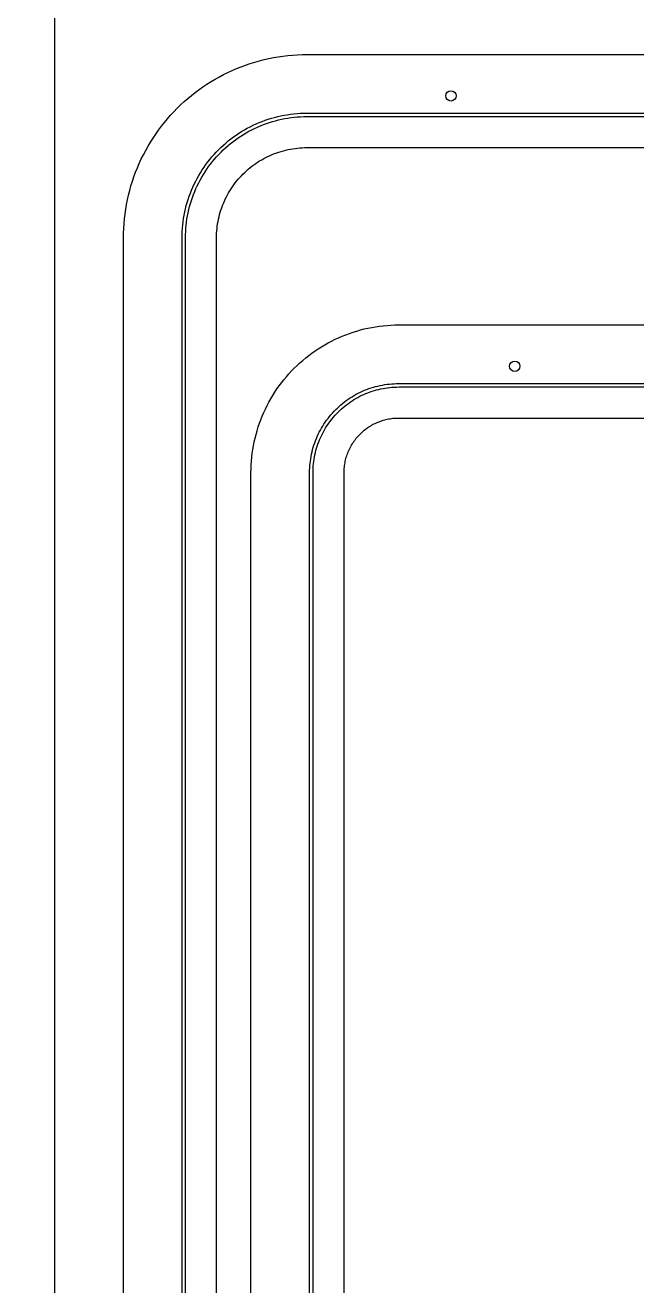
# Model space of a CAD drawing. Header units: metres. Extents: x 10 to 1210, y 10 to 2755.
# Drawn here: x 801.5 to 978.9, y 252.9 to 618.5 of the extents above; entities that cross this region are included whole.
import ezdxf

# ---------------------------------------------------------------- set-up
doc = ezdxf.new("R2010")
doc.units = ezdxf.units.M
for name, color, linetype in [('ACIKLIK', 5, 'Continuous'), ('ASKI_DELIK', 6, 'Continuous'), ('CAM_SABLON', 4, 'Continuous'), ('DIS_KENAR_V91_Z3', 1, 'Continuous'), ('LAMBA_T4_Z4', 3, 'Continuous')]:
    doc.layers.add(name, color=color, linetype=linetype)

msp = doc.modelspace()

# ---------------------------------------------------------------- linework, layer by layer
at = {"layer": 'ACIKLIK'}
for points in [[(857, 63.38), (857, 556.62), (857.01, 557.49), (857.04, 558.17), (857.08, 558.86), (857.15, 559.54), (857.23, 560.22), (857.32, 560.9), (857.44, 561.57), (857.57, 562.25), (857.73, 562.92), (857.89, 563.58), (858.08, 564.24), (858.28, 564.9), (858.5, 565.54), (858.74, 566.19), (859, 566.83), (859.27, 567.46), (859.55, 568.08), (859.86, 568.69), (860.18, 569.3), (860.51, 569.9), (860.86, 570.49), (861.23, 571.07), (861.61, 571.64), (862.01, 572.2), (862.42, 572.75), (862.84, 573.29), (863.28, 573.81), (863.73, 574.33), (864.2, 574.83), (864.68, 575.32), (865.17, 575.8), (865.67, 576.27), (866.19, 576.72), (866.71, 577.16), (867.25, 577.58), (867.8, 577.99), (868.36, 578.39), (868.93, 578.77), (869.51, 579.14), (870.1, 579.49), (870.7, 579.82), (871.31, 580.14), (871.92, 580.45), (872.54, 580.73), (873.17, 581), (873.81, 581.26), (874.46, 581.5), (875.1, 581.72), (875.76, 581.92), (876.42, 582.11), (877.08, 582.27), (877.75, 582.43), (878.43, 582.56), (879.1, 582.68), (879.78, 582.77), (880.46, 582.85), (881.14, 582.92), (881.83, 582.96), (882.51, 582.99), (883.38, 583), (1156.62, 583)], [(894, 91.44), (894, 488.56), (894.01, 489.15), (894.02, 489.57), (894.05, 489.98), (894.09, 490.39), (894.14, 490.81), (894.2, 491.22), (894.27, 491.62), (894.35, 492.03), (894.44, 492.44), (894.54, 492.84), (894.65, 493.24), (894.78, 493.63), (894.91, 494.03), (895.05, 494.41), (895.21, 494.8), (895.37, 495.18), (895.55, 495.56), (895.73, 495.93), (895.92, 496.3), (896.12, 496.66), (896.34, 497.01), (896.56, 497.36), (896.79, 497.71), (897.03, 498.05), (897.28, 498.38), (897.53, 498.71), (897.8, 499.02), (898.07, 499.34), (898.35, 499.64), (898.64, 499.94), (898.94, 500.23), (899.24, 500.51), (899.55, 500.78), (899.87, 501.05), (900.2, 501.3), (900.53, 501.55), (900.87, 501.79), (901.21, 502.02), (901.56, 502.24), (901.92, 502.45), (902.28, 502.66), (902.65, 502.85), (903.02, 503.03), (903.4, 503.21), (903.78, 503.37), (904.16, 503.52), (904.55, 503.67), (904.95, 503.8), (905.34, 503.92), (905.74, 504.04), (906.14, 504.14), (906.55, 504.23), (906.95, 504.31), (907.36, 504.38), (907.77, 504.44), (908.18, 504.49), (908.6, 504.53), (909.01, 504.55), (909.43, 504.57), (910.02, 504.58), (1129.98, 504.58)]]:
    msp.add_lwpolyline(points, dxfattribs=at)
at = {"layer": 'ASKI_DELIK'}
for centre in [(925, 598), (943.5, 519.58)]:
    msp.add_circle(centre, 1.5, dxfattribs=at)
at = {"layer": 'CAM_SABLON'}
for points in [[(848, 63.32), (848, 556.68), (848.01, 557.72), (848.05, 558.64), (848.11, 559.56), (848.19, 560.48), (848.3, 561.39), (848.43, 562.31), (848.59, 563.21), (848.77, 564.12), (848.97, 565.02), (849.2, 565.91), (849.45, 566.8), (849.72, 567.68), (850.02, 568.55), (850.34, 569.41), (850.68, 570.27), (851.04, 571.12), (851.43, 571.95), (851.84, 572.78), (852.27, 573.6), (852.72, 574.4), (853.19, 575.19), (853.68, 575.97), (854.19, 576.74), (854.72, 577.49), (855.28, 578.23), (855.85, 578.95), (856.43, 579.66), (857.04, 580.35), (857.67, 581.03), (858.31, 581.69), (858.97, 582.33), (859.65, 582.96), (860.34, 583.57), (861.05, 584.15), (861.77, 584.72), (862.51, 585.28), (863.26, 585.81), (864.03, 586.32), (864.81, 586.81), (865.6, 587.28), (866.4, 587.73), (867.22, 588.16), (868.05, 588.57), (868.88, 588.96), (869.73, 589.32), (870.59, 589.66), (871.45, 589.98), (872.32, 590.28), (873.2, 590.55), (874.09, 590.8), (874.98, 591.03), (875.88, 591.23), (876.79, 591.41), (877.69, 591.57), (878.61, 591.7), (879.52, 591.81), (880.44, 591.89), (881.36, 591.95), (882.28, 591.99), (883.32, 592), (1156.68, 592)], [(885, 91.38), (885, 488.62), (885.01, 489.39), (885.04, 490.04), (885.08, 490.69), (885.14, 491.34), (885.21, 491.98), (885.31, 492.62), (885.42, 493.27), (885.54, 493.9), (885.69, 494.54), (885.85, 495.17), (886.02, 495.79), (886.22, 496.41), (886.43, 497.03), (886.65, 497.64), (886.89, 498.24), (887.15, 498.84), (887.42, 499.43), (887.71, 500.02), (888.01, 500.59), (888.33, 501.16), (888.66, 501.72), (889.01, 502.27), (889.37, 502.81), (889.75, 503.34), (890.13, 503.86), (890.54, 504.37), (890.95, 504.87), (891.38, 505.36), (891.82, 505.84), (892.28, 506.3), (892.74, 506.76), (893.22, 507.2), (893.71, 507.63), (894.21, 508.04), (894.72, 508.44), (895.24, 508.83), (895.77, 509.21), (896.31, 509.57), (896.86, 509.92), (897.42, 510.25), (897.99, 510.57), (898.56, 510.87), (899.15, 511.16), (899.74, 511.43), (900.33, 511.69), (900.94, 511.93), (901.55, 512.15), (902.16, 512.36), (902.79, 512.55), (903.41, 512.73), (904.04, 512.89), (904.68, 513.03), (905.31, 513.16), (905.95, 513.27), (906.6, 513.36), (907.24, 513.44), (907.89, 513.5), (908.54, 513.54), (909.19, 513.57), (909.96, 513.58), (1130.04, 513.58)]]:
    msp.add_lwpolyline(points, dxfattribs=at)
at = {"layer": 'DIS_KENAR_V91_Z3'}
for points in [[(810, 1098), (810, 122), (809.96, 119.07), (809.85, 116.14), (809.65, 113.21), (809.39, 110.29), (809.04, 107.38), (808.62, 104.48), (808.12, 101.59), (807.55, 98.71), (806.91, 95.85), (806.18, 93.01), (805.39, 90.19), (804.52, 87.39), (803.58, 84.61), (802.56, 81.86), (801.47, 79.14)], [(830, 63.2), (830, 556.8), (830.02, 558.19), (830.07, 559.58), (830.16, 560.97), (830.29, 562.36), (830.46, 563.74), (830.65, 565.12), (830.89, 566.49), (831.16, 567.86), (831.47, 569.22), (831.81, 570.57), (832.19, 571.91), (832.6, 573.24), (833.05, 574.56), (833.53, 575.87), (834.05, 577.16), (834.6, 578.44), (835.18, 579.7), (835.8, 580.95), (836.45, 582.18), (837.13, 583.4), (837.84, 584.6), (838.58, 585.77), (839.36, 586.93), (840.16, 588.07), (840.99, 589.19), (841.86, 590.28), (842.75, 591.35), (843.66, 592.4), (844.61, 593.42), (845.58, 594.42), (846.58, 595.39), (847.6, 596.34), (848.65, 597.25), (849.72, 598.14), (850.81, 599.01), (851.93, 599.84), (853.07, 600.64), (854.23, 601.42), (855.4, 602.16), (856.6, 602.87), (857.82, 603.55), (859.05, 604.2), (860.3, 604.82), (861.56, 605.4), (862.84, 605.95), (864.13, 606.47), (865.44, 606.95), (866.76, 607.4), (868.09, 607.81), (869.43, 608.19), (870.78, 608.53), (872.14, 608.84), (873.51, 609.11), (874.88, 609.35), (876.26, 609.54), (877.64, 609.71), (879.03, 609.84), (880.42, 609.93), (881.81, 609.98), (883.2, 610), (1156.8, 610)], [(867, 91.26), (867, 488.74), (867.01, 489.86), (867.06, 490.98), (867.13, 492.1), (867.23, 493.22), (867.37, 494.33), (867.53, 495.44), (867.72, 496.55), (867.94, 497.65), (868.18, 498.74), (868.46, 499.83), (868.76, 500.91), (869.1, 501.98), (869.46, 503.04), (869.85, 504.09), (870.26, 505.13), (870.7, 506.16), (871.17, 507.18), (871.67, 508.19), (872.19, 509.18), (872.74, 510.16), (873.31, 511.12), (873.91, 512.07), (874.53, 513), (875.18, 513.92), (875.85, 514.82), (876.55, 515.7), (877.26, 516.56), (878, 517.4), (878.77, 518.23), (879.55, 519.03), (880.35, 519.81), (881.17, 520.58), (882.02, 521.31), (882.88, 522.03), (883.76, 522.73), (884.66, 523.4), (885.58, 524.04), (886.51, 524.67), (887.46, 525.27), (888.42, 525.84), (889.4, 526.39), (890.39, 526.91), (891.4, 527.41), (892.42, 527.88), (893.45, 528.32), (894.49, 528.73), (895.54, 529.12), (896.6, 529.48), (897.67, 529.81), (898.75, 530.12), (899.84, 530.4), (900.93, 530.64), (902.03, 530.86), (903.14, 531.05), (904.25, 531.21), (905.36, 531.34), (906.48, 531.45), (907.6, 531.52), (908.72, 531.56), (909.84, 531.58), (1130.16, 531.58)]]:
    msp.add_lwpolyline(points, dxfattribs=at)
at = {"layer": 'LAMBA_T4_Z4'}
for points in [[(847, 63.31), (847, 556.69), (847.01, 557.75), (847.05, 558.69), (847.11, 559.64), (847.2, 560.58), (847.31, 561.52), (847.45, 562.46), (847.61, 563.4), (847.79, 564.33), (848, 565.25), (848.23, 566.17), (848.49, 567.08), (848.77, 567.99), (849.08, 568.88), (849.41, 569.77), (849.76, 570.65), (850.13, 571.52), (850.53, 572.38), (850.95, 573.23), (851.39, 574.07), (851.85, 574.9), (852.34, 575.71), (852.84, 576.52), (853.37, 577.3), (853.91, 578.08), (854.48, 578.84), (855.07, 579.58), (855.67, 580.31), (856.3, 581.02), (856.94, 581.72), (857.6, 582.4), (858.28, 583.06), (858.98, 583.7), (859.69, 584.33), (860.42, 584.93), (861.16, 585.52), (861.92, 586.09), (862.7, 586.63), (863.48, 587.16), (864.29, 587.66), (865.1, 588.15), (865.93, 588.61), (866.77, 589.05), (867.62, 589.47), (868.48, 589.87), (869.35, 590.24), (870.23, 590.59), (871.12, 590.92), (872.01, 591.23), (872.92, 591.51), (873.83, 591.77), (874.75, 592), (875.67, 592.21), (876.6, 592.39), (877.54, 592.55), (878.48, 592.69), (879.42, 592.8), (880.36, 592.89), (881.31, 592.95), (882.25, 592.99), (883.31, 593), (1156.69, 593)], [(884, 91.37), (884, 488.63), (884.01, 489.42), (884.04, 490.09), (884.08, 490.77), (884.14, 491.44), (884.22, 492.11), (884.32, 492.78), (884.43, 493.45), (884.57, 494.11), (884.72, 494.77), (884.88, 495.43), (885.07, 496.08), (885.27, 496.72), (885.48, 497.36), (885.72, 498), (885.97, 498.63), (886.24, 499.25), (886.52, 499.86), (886.82, 500.47), (887.13, 501.07), (887.46, 501.66), (887.81, 502.24), (888.17, 502.81), (888.55, 503.37), (888.94, 503.93), (889.34, 504.47), (889.76, 505), (890.19, 505.52), (890.64, 506.03), (891.1, 506.52), (891.57, 507.01), (892.05, 507.48), (892.55, 507.94), (893.06, 508.39), (893.58, 508.82), (894.11, 509.24), (894.65, 509.64), (895.21, 510.03), (895.77, 510.41), (896.34, 510.77), (896.92, 511.12), (897.51, 511.45), (898.11, 511.76), (898.72, 512.06), (899.33, 512.34), (899.95, 512.61), (900.58, 512.86), (901.22, 513.1), (901.86, 513.31), (902.5, 513.51), (903.15, 513.7), (903.81, 513.86), (904.47, 514.01), (905.13, 514.14), (905.8, 514.26), (906.47, 514.36), (907.14, 514.44), (907.81, 514.5), (908.49, 514.54), (909.16, 514.57), (909.95, 514.58), (1130.05, 514.58)]]:
    msp.add_lwpolyline(points, dxfattribs=at)

doc.saveas('drawing.dxf')
